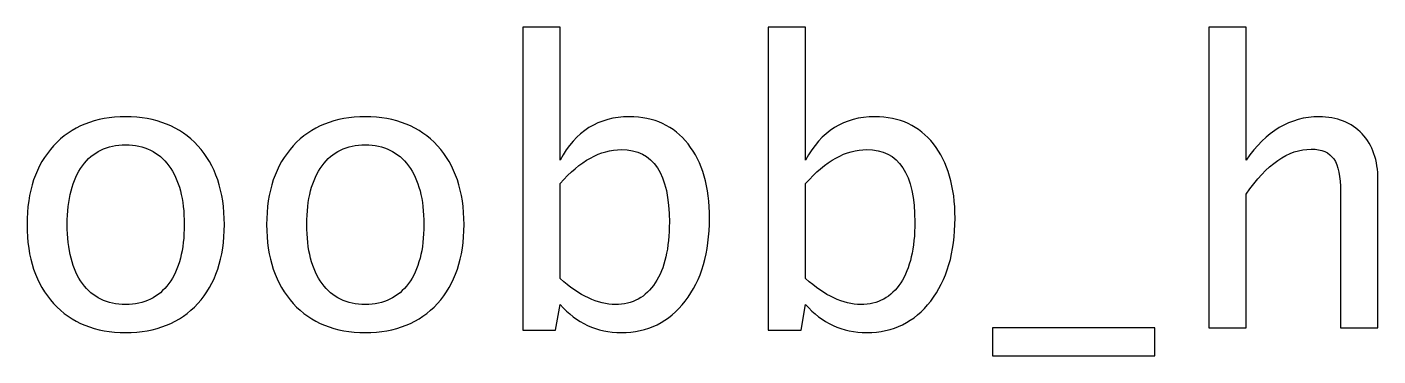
# Model space of a CAD drawing. Header units: centimetres. Extents: x -67 to 67, y -62 to 59.
# Drawn here: x -35.08 to -25.92, y 56.48 to 58.71 of the extents above; entities that cross this region are included whole.
import ezdxf

# ---------------------------------------------------------------- set-up
doc = ezdxf.new("R2010")
doc.units = ezdxf.units.CM
doc.header["$MEASUREMENT"] = 0
doc.layers.add('Layer 1', color=7, linetype='Continuous')

msp = doc.modelspace()

# ---------------------------------------------------------------- linework, layer by layer
at = {"layer": 'Layer 1'}
for points, knots in [([(-31.72083, 56.65457), (-31.72083, 56.65457), (-31.72083, 58.71037), (-31.72083, 58.71037), (-31.72083, 58.71037), (-31.72083, 58.71037), (-31.46683, 58.71037), (-31.46683, 58.71037), (-31.46683, 58.71037), (-31.46683, 58.71037), (-31.46683, 57.80771), (-31.46683, 57.80771), (-31.46683, 57.80771), (-31.36276, 58.00394), (-31.20622, 58.10183), (-30.99764, 58.10183), (-30.99764, 58.10183), (-30.82874, 58.10183), (-30.69601, 58.04054), (-30.599, 57.91751), (-30.599, 57.91751), (-30.50198, 57.79448), (-30.45348, 57.62647), (-30.45348, 57.41348), (-30.45348, 57.41348), (-30.45348, 57.18153), (-30.5086, 56.99411), (-30.6184, 56.85212), (-30.6184, 56.85212), (-30.7282, 56.70969), (-30.87284, 56.63869), (-31.05188, 56.63869), (-31.05188, 56.63869), (-31.21812, 56.63869), (-31.35659, 56.70219), (-31.46683, 56.82963), (-31.46683, 56.82963), (-31.46683, 56.82963), (-31.4977, 56.65457), (-31.4977, 56.65457), (-31.4977, 56.65457), (-31.4977, 56.65457), (-31.72083, 56.65457), (-31.72083, 56.65457)], [0, 0, 0, 0, 0.0833333, 0.0833333, 0.0833333, 0.0833333, 0.1666667, 0.1666667, 0.1666667, 0.1666667, 0.25, 0.25, 0.25, 0.25, 0.3333333, 0.3333333, 0.3333333, 0.3333333, 0.4166667, 0.4166667, 0.4166667, 0.4166667, 0.5, 0.5, 0.5, 0.5, 0.5833333, 0.5833333, 0.5833333, 0.5833333, 0.6666667, 0.6666667, 0.6666667, 0.6666667, 0.75, 0.75, 0.75, 0.75, 0.8333333, 0.8333333, 0.8333333, 0.8333333, 1, 1, 1, 1]), ([(-30.05572, 56.65457), (-30.05572, 56.65457), (-30.05572, 58.71037), (-30.05572, 58.71037), (-30.05572, 58.71037), (-30.05572, 58.71037), (-29.80172, 58.71037), (-29.80172, 58.71037), (-29.80172, 58.71037), (-29.80172, 58.71037), (-29.80172, 57.80771), (-29.80172, 57.80771), (-29.80172, 57.80771), (-29.69765, 58.00394), (-29.54111, 58.10183), (-29.33253, 58.10183), (-29.33253, 58.10183), (-29.16363, 58.10183), (-29.0309, 58.04054), (-28.93389, 57.91751), (-28.93389, 57.91751), (-28.83687, 57.79448), (-28.78837, 57.62647), (-28.78837, 57.41348), (-28.78837, 57.41348), (-28.78837, 57.18153), (-28.84349, 56.99411), (-28.95329, 56.85212), (-28.95329, 56.85212), (-29.06309, 56.70969), (-29.20773, 56.63869), (-29.38677, 56.63869), (-29.38677, 56.63869), (-29.55301, 56.63869), (-29.69148, 56.70219), (-29.80172, 56.82963), (-29.80172, 56.82963), (-29.80172, 56.82963), (-29.83259, 56.65457), (-29.83259, 56.65457), (-29.83259, 56.65457), (-29.83259, 56.65457), (-30.05572, 56.65457), (-30.05572, 56.65457)], [0, 0, 0, 0, 0.0833333, 0.0833333, 0.0833333, 0.0833333, 0.1666667, 0.1666667, 0.1666667, 0.1666667, 0.25, 0.25, 0.25, 0.25, 0.3333333, 0.3333333, 0.3333333, 0.3333333, 0.4166667, 0.4166667, 0.4166667, 0.4166667, 0.5, 0.5, 0.5, 0.5, 0.5833333, 0.5833333, 0.5833333, 0.5833333, 0.6666667, 0.6666667, 0.6666667, 0.6666667, 0.75, 0.75, 0.75, 0.75, 0.8333333, 0.8333333, 0.8333333, 0.8333333, 1, 1, 1, 1]), ([(-27.0677, 56.67044), (-27.0677, 56.67044), (-27.0677, 58.71037), (-27.0677, 58.71037), (-27.0677, 58.71037), (-27.0677, 58.71037), (-26.8137, 58.71037), (-26.8137, 58.71037), (-26.8137, 58.71037), (-26.8137, 58.71037), (-26.8137, 57.80771), (-26.8137, 57.80771), (-26.8137, 57.80771), (-26.6792, 58.00394), (-26.51428, 58.10183), (-26.31937, 58.10183), (-26.31937, 58.10183), (-26.19678, 58.10183), (-26.09933, 58.06347), (-26.02745, 57.9863), (-26.02745, 57.9863), (-25.95557, 57.90957), (-25.91941, 57.80594), (-25.91941, 57.6763), (-25.91941, 57.6763), (-25.91941, 57.6763), (-25.91941, 56.67044), (-25.91941, 56.67044), (-25.91941, 56.67044), (-25.91941, 56.67044), (-26.17341, 56.67044), (-26.17341, 56.67044), (-26.17341, 56.67044), (-26.17341, 56.67044), (-26.17341, 57.59339), (-26.17341, 57.59339), (-26.17341, 57.59339), (-26.17341, 57.69746), (-26.18884, 57.77155), (-26.21927, 57.81564), (-26.21927, 57.81564), (-26.25014, 57.86018), (-26.30085, 57.88223), (-26.37185, 57.88223), (-26.37185, 57.88223), (-26.52795, 57.88223), (-26.67524, 57.78037), (-26.8137, 57.57664), (-26.8137, 57.57664), (-26.8137, 57.57664), (-26.8137, 56.67044), (-26.8137, 56.67044), (-26.8137, 56.67044), (-26.8137, 56.67044), (-27.0677, 56.67044), (-27.0677, 56.67044)], [0, 0, 0, 0, 0.0666667, 0.0666667, 0.0666667, 0.0666667, 0.1333333, 0.1333333, 0.1333333, 0.1333333, 0.2, 0.2, 0.2, 0.2, 0.2666667, 0.2666667, 0.2666667, 0.2666667, 0.3333333, 0.3333333, 0.3333333, 0.3333333, 0.4, 0.4, 0.4, 0.4, 0.4666667, 0.4666667, 0.4666667, 0.4666667, 0.5333333, 0.5333333, 0.5333333, 0.5333333, 0.6, 0.6, 0.6, 0.6, 0.6666667, 0.6666667, 0.6666667, 0.6666667, 0.7333333, 0.7333333, 0.7333333, 0.7333333, 0.8, 0.8, 0.8, 0.8, 0.8666667, 0.8666667, 0.8666667, 0.8666667, 1, 1, 1, 1]), ([(-34.4134, 56.63869), (-34.61933, 56.63869), (-34.78249, 56.70439), (-34.90244, 56.8358), (-34.90244, 56.8358), (-35.02282, 56.96721), (-35.0828, 57.14581), (-35.0828, 57.37114), (-35.0828, 57.37114), (-35.0828, 57.59604), (-35.02282, 57.77419), (-34.90244, 57.90516), (-34.90244, 57.90516), (-34.78249, 58.03613), (-34.61933, 58.10183), (-34.4134, 58.10183), (-34.4134, 58.10183), (-34.20747, 58.10183), (-34.04431, 58.03613), (-33.92436, 57.90516), (-33.92436, 57.90516), (-33.80398, 57.77419), (-33.74401, 57.59604), (-33.74401, 57.37114), (-33.74401, 57.37114), (-33.74401, 57.14581), (-33.80398, 56.96721), (-33.92436, 56.8358), (-33.92436, 56.8358), (-34.04431, 56.70439), (-34.20747, 56.63869), (-34.4134, 56.63869)], [0, 0, 0, 0, 0.1111111, 0.1111111, 0.1111111, 0.1111111, 0.2222222, 0.2222222, 0.2222222, 0.2222222, 0.3333333, 0.3333333, 0.3333333, 0.3333333, 0.4444444, 0.4444444, 0.4444444, 0.4444444, 0.5555556, 0.5555556, 0.5555556, 0.5555556, 0.6666667, 0.6666667, 0.6666667, 0.6666667, 0.7777778, 0.7777778, 0.7777778, 0.7777778, 1, 1, 1, 1]), ([(-32.78798, 56.63869), (-32.99391, 56.63869), (-33.15707, 56.70439), (-33.27702, 56.8358), (-33.27702, 56.8358), (-33.3974, 56.96721), (-33.45738, 57.14581), (-33.45738, 57.37114), (-33.45738, 57.37114), (-33.45738, 57.59604), (-33.3974, 57.77419), (-33.27702, 57.90516), (-33.27702, 57.90516), (-33.15707, 58.03613), (-32.99391, 58.10183), (-32.78798, 58.10183), (-32.78798, 58.10183), (-32.58205, 58.10183), (-32.41889, 58.03613), (-32.29894, 57.90516), (-32.29894, 57.90516), (-32.17856, 57.77419), (-32.11859, 57.59604), (-32.11859, 57.37114), (-32.11859, 57.37114), (-32.11859, 57.14581), (-32.17856, 56.96721), (-32.29894, 56.8358), (-32.29894, 56.8358), (-32.41889, 56.70439), (-32.58205, 56.63869), (-32.78798, 56.63869)], [0, 0, 0, 0, 0.1111111, 0.1111111, 0.1111111, 0.1111111, 0.2222222, 0.2222222, 0.2222222, 0.2222222, 0.3333333, 0.3333333, 0.3333333, 0.3333333, 0.4444444, 0.4444444, 0.4444444, 0.4444444, 0.5555556, 0.5555556, 0.5555556, 0.5555556, 0.6666667, 0.6666667, 0.6666667, 0.6666667, 0.7777778, 0.7777778, 0.7777778, 0.7777778, 1, 1, 1, 1]), ([(-34.41384, 56.82919), (-34.28816, 56.82919), (-34.19027, 56.87637), (-34.1206, 56.97118), (-34.1206, 56.97118), (-34.05136, 57.06555), (-34.01653, 57.19917), (-34.01653, 57.37114), (-34.01653, 57.37114), (-34.01653, 57.54268), (-34.05136, 57.67586), (-34.1206, 57.77022), (-34.1206, 57.77022), (-34.19027, 57.86415), (-34.28816, 57.91133), (-34.41384, 57.91133), (-34.41384, 57.91133), (-34.53996, 57.91133), (-34.63785, 57.86415), (-34.70665, 57.77022), (-34.70665, 57.77022), (-34.77588, 57.67586), (-34.81027, 57.54268), (-34.81027, 57.37114), (-34.81027, 57.37114), (-34.81027, 57.19917), (-34.77588, 57.06555), (-34.70665, 56.97118), (-34.70665, 56.97118), (-34.63785, 56.87637), (-34.53996, 56.82919), (-34.41384, 56.82919)], [0, 0, 0, 0, 0.1111111, 0.1111111, 0.1111111, 0.1111111, 0.2222222, 0.2222222, 0.2222222, 0.2222222, 0.3333333, 0.3333333, 0.3333333, 0.3333333, 0.4444444, 0.4444444, 0.4444444, 0.4444444, 0.5555556, 0.5555556, 0.5555556, 0.5555556, 0.6666667, 0.6666667, 0.6666667, 0.6666667, 0.7777778, 0.7777778, 0.7777778, 0.7777778, 1, 1, 1, 1]), ([(-32.78842, 56.82919), (-32.66274, 56.82919), (-32.56485, 56.87637), (-32.49518, 56.97118), (-32.49518, 56.97118), (-32.42594, 57.06555), (-32.39111, 57.19917), (-32.39111, 57.37114), (-32.39111, 57.37114), (-32.39111, 57.54268), (-32.42594, 57.67586), (-32.49518, 57.77022), (-32.49518, 57.77022), (-32.56485, 57.86415), (-32.66274, 57.91133), (-32.78842, 57.91133), (-32.78842, 57.91133), (-32.91454, 57.91133), (-33.01243, 57.86415), (-33.08123, 57.77022), (-33.08123, 57.77022), (-33.15046, 57.67586), (-33.18485, 57.54268), (-33.18485, 57.37114), (-33.18485, 57.37114), (-33.18485, 57.19917), (-33.15046, 57.06555), (-33.08123, 56.97118), (-33.08123, 56.97118), (-33.01243, 56.87637), (-32.91454, 56.82919), (-32.78842, 56.82919)], [0, 0, 0, 0, 0.1111111, 0.1111111, 0.1111111, 0.1111111, 0.2222222, 0.2222222, 0.2222222, 0.2222222, 0.3333333, 0.3333333, 0.3333333, 0.3333333, 0.4444444, 0.4444444, 0.4444444, 0.4444444, 0.5555556, 0.5555556, 0.5555556, 0.5555556, 0.6666667, 0.6666667, 0.6666667, 0.6666667, 0.7777778, 0.7777778, 0.7777778, 0.7777778, 1, 1, 1, 1]), ([(-31.46683, 57.0047), (-31.33586, 56.88784), (-31.21107, 56.82919), (-31.09245, 56.82919), (-31.09245, 56.82919), (-30.97559, 56.82919), (-30.88519, 56.87814), (-30.82169, 56.97559), (-30.82169, 56.97559), (-30.75775, 57.07305), (-30.726, 57.21019), (-30.726, 57.38746), (-30.726, 57.38746), (-30.726, 57.71554), (-30.83448, 57.87958), (-31.05144, 57.87958), (-31.05144, 57.87958), (-31.19343, 57.87958), (-31.33189, 57.80286), (-31.46683, 57.64896), (-31.46683, 57.64896), (-31.46683, 57.64896), (-31.46683, 57.0047), (-31.46683, 57.0047)], [0, 0, 0, 0, 0.1428571, 0.1428571, 0.1428571, 0.1428571, 0.2857143, 0.2857143, 0.2857143, 0.2857143, 0.4285714, 0.4285714, 0.4285714, 0.4285714, 0.5714286, 0.5714286, 0.5714286, 0.5714286, 0.7142857, 0.7142857, 0.7142857, 0.7142857, 1, 1, 1, 1]), ([(-29.80172, 57.0047), (-29.67075, 56.88784), (-29.54596, 56.82919), (-29.42734, 56.82919), (-29.42734, 56.82919), (-29.31048, 56.82919), (-29.22008, 56.87814), (-29.15658, 56.97559), (-29.15658, 56.97559), (-29.09264, 57.07305), (-29.06089, 57.21019), (-29.06089, 57.38746), (-29.06089, 57.38746), (-29.06089, 57.71554), (-29.16937, 57.87958), (-29.38633, 57.87958), (-29.38633, 57.87958), (-29.52832, 57.87958), (-29.66678, 57.80286), (-29.80172, 57.64896), (-29.80172, 57.64896), (-29.80172, 57.64896), (-29.80172, 57.0047), (-29.80172, 57.0047)], [0, 0, 0, 0, 0.1428571, 0.1428571, 0.1428571, 0.1428571, 0.2857143, 0.2857143, 0.2857143, 0.2857143, 0.4285714, 0.4285714, 0.4285714, 0.4285714, 0.5714286, 0.5714286, 0.5714286, 0.5714286, 0.7142857, 0.7142857, 0.7142857, 0.7142857, 1, 1, 1, 1]), ([(-28.53349, 56.47994), (-28.53349, 56.47994), (-28.53349, 56.67044), (-28.53349, 56.67044), (-28.53349, 56.67044), (-28.53349, 56.67044), (-27.43282, 56.67044), (-27.43282, 56.67044), (-27.43282, 56.67044), (-27.43282, 56.67044), (-27.43282, 56.47994), (-27.43282, 56.47994), (-27.43282, 56.47994), (-27.43282, 56.47994), (-28.53349, 56.47994), (-28.53349, 56.47994)], [0, 0, 0, 0, 0.2, 0.2, 0.2, 0.2, 0.4, 0.4, 0.4, 0.4, 0.6, 0.6, 0.6, 0.6, 1, 1, 1, 1])]:
    msp.add_open_spline(points, degree=3, knots=knots, dxfattribs=at)

doc.saveas('drawing.dxf')
